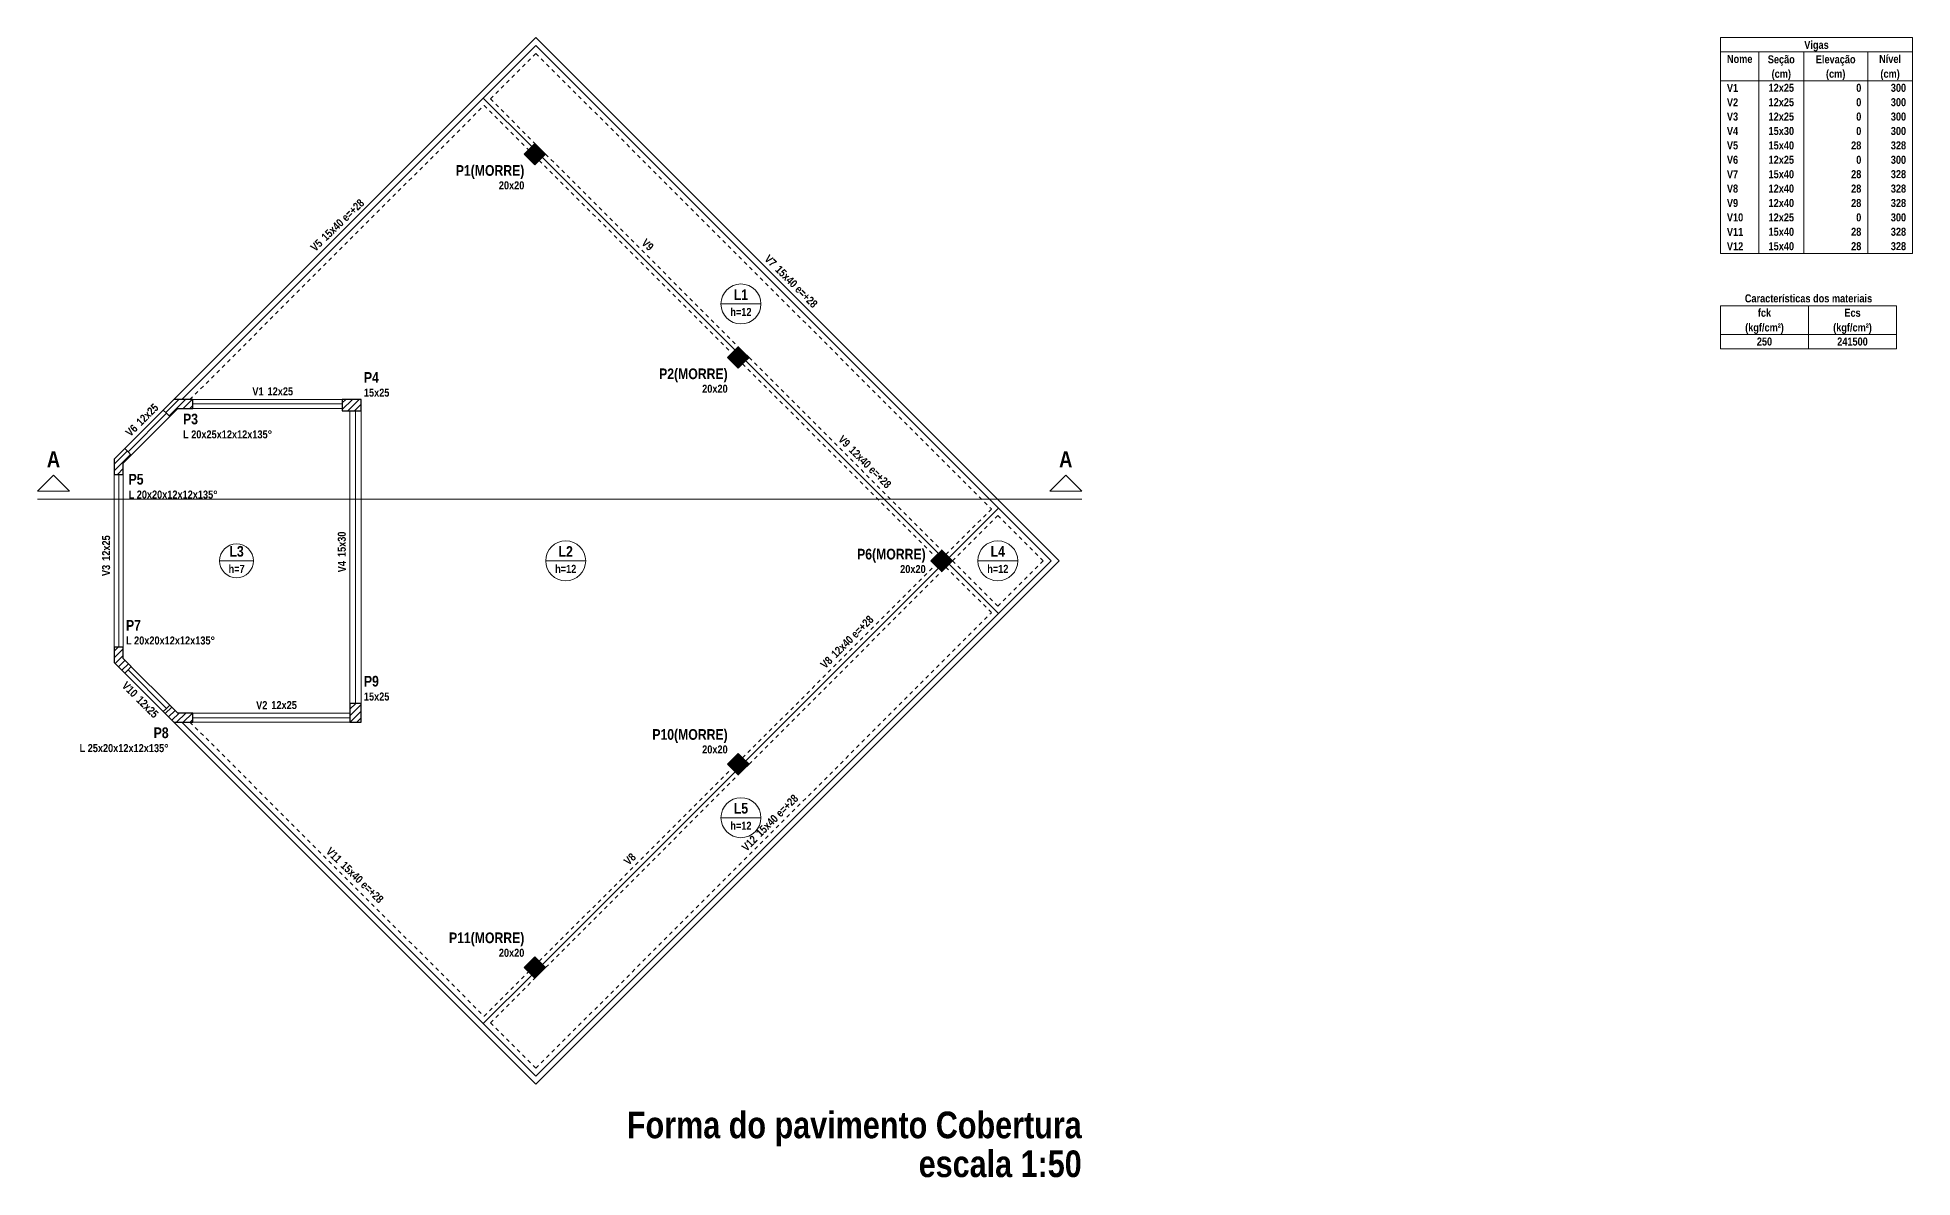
# Model space of a CAD drawing. Header units: millimetres. Extents: x 2249 to 2676, y -663 to -441.
# Drawn here: x 2465.96 to 2515.6, y -509.34 to -479.16 of the extents above; entities that cross this region are included whole.
import ezdxf

# ---------------------------------------------------------------- set-up
doc = ezdxf.new("R2010")
doc.units = ezdxf.units.MM
doc.header["$LTSCALE"] = 0.5
doc.header["$MEASUREMENT"] = 0
doc.linetypes.add('DOT2', pattern=[3.175, 0, -3.175])
for name, color, linetype, lineweight in [('FO-Cortes', 9, 'CONTINUOUS', 5), ('FO-Eixos', 5, 'CONTINUOUS', 5), ('FO-Hachuras dos pilares', 9, 'CONTINUOUS', 5), ('FO-Pilares', 4, 'CONTINUOUS', 30), ('FO-Textos das lajes', 3, 'CONTINUOUS', 20), ('FO-Textos das vigas', 7, 'CONTINUOUS', 5), ('FO-Textos dos pilares', 7, 'CONTINUOUS', 5), ('FO-Títulos', 1, 'CONTINUOUS', 20), ('FO-Vigas', 1, 'CONTINUOUS', 20)]:
    doc.layers.add(name, color=color, linetype=linetype, lineweight=lineweight)
doc.styles.add('ARIAL', font='ARIALNB.TTF')
pattern_1 = [(45, (2479.13054, -504.0687), (-0.08838835, 0.08838835), [])]

msp = doc.modelspace()

# ---------------------------------------------------------------- hatches: boundary and pattern name
at = {"layer": 'FO-Hachuras dos pilares', "linetype": 'Continuous'}
for points in [[(2478.8477, -482.2515), (2478.9891, -482.393), (2479.1305, -482.5344), (2479.272, -482.393), (2479.4134, -482.2515), (2479.272, -482.1101), (2479.1305, -481.9687), (2478.9891, -482.1101)], [(2484.2313, -487.6351), (2484.3727, -487.7765), (2484.5141, -487.918), (2484.6555, -487.7765), (2484.797, -487.6351), (2484.6555, -487.4937), (2484.5141, -487.3523), (2484.3727, -487.4937)], [(2489.8977, -492.7359), (2489.7563, -492.8773), (2489.6149, -493.0187), (2489.7563, -493.1601), (2489.8977, -493.3015), (2490.0391, -493.1601), (2490.1805, -493.0187), (2490.0391, -492.8773)], [(2484.5141, -498.1194), (2484.3727, -498.2609), (2484.2313, -498.4023), (2484.3727, -498.5437), (2484.5141, -498.6851), (2484.6555, -498.5437), (2484.797, -498.4023), (2484.6555, -498.2609)], [(2479.1305, -504.0687), (2479.272, -503.9273), (2479.4134, -503.7859), (2479.272, -503.6444), (2479.1305, -503.503), (2478.9891, -503.6444), (2478.8477, -503.7859), (2478.9891, -503.9273)]]:
    msp.add_hatch(color=256, dxfattribs=at).paths.add_polyline_path(points)
h = msp.add_hatch(dxfattribs=at)
h.set_pattern_fill('ANSI31', color=256, style=0)
h.set_pattern_definition(pattern_1)
h.paths.add_polyline_path([(2469.5729, -488.7457), (2469.4315, -488.8871), (2469.2901, -489.0285), (2469.375, -489.1134), (2469.4598, -489.1983), (2469.5661, -489.092), (2469.6724, -488.9857), (2469.8726, -488.9857), (2470.0729, -488.9857), (2470.0729, -488.8657), (2470.0729, -488.7457), (2469.8229, -488.7457)])
h = msp.add_hatch(dxfattribs=at)
h.set_pattern_fill('ANSI31', color=256, style=0)
h.set_pattern_definition(pattern_1)
h.paths.add_polyline_path([(2474.0305, -488.7457), (2474.0305, -488.8957), (2474.0305, -489.0457), (2474.2805, -489.0457), (2474.5305, -489.0457), (2474.5305, -488.8957), (2474.5305, -488.7457), (2474.2805, -488.7457)])
h = msp.add_hatch(dxfattribs=at)
h.set_pattern_fill('ANSI31', color=256, style=0)
h.set_pattern_definition(pattern_1)
h.paths.add_polyline_path([(2467.9905, -490.3301), (2467.9905, -490.5301), (2467.9905, -490.7301), (2468.1105, -490.7301), (2468.2305, -490.7301), (2468.2305, -490.5798), (2468.2305, -490.4295), (2468.3368, -490.3232), (2468.4431, -490.217), (2468.3582, -490.1321), (2468.2734, -490.0473), (2468.132, -490.1887)])
h = msp.add_hatch(dxfattribs=at)
h.set_pattern_fill('ANSI31', color=256, style=0)
h.set_pattern_definition(pattern_1)
h.paths.add_polyline_path([(2467.9905, -495.7073), (2468.132, -495.8487), (2468.2734, -495.9901), (2468.3582, -495.9053), (2468.4431, -495.8204), (2468.3368, -495.7142), (2468.2305, -495.6079), (2468.2305, -495.4576), (2468.2305, -495.3073), (2468.1105, -495.3073), (2467.9905, -495.3073), (2467.9905, -495.5073)])
h = msp.add_hatch(dxfattribs=at)
h.set_pattern_fill('ANSI31', color=256, style=0)
h.set_pattern_definition(pattern_1)
h.paths.add_polyline_path([(2469.5729, -497.2917), (2469.8229, -497.2917), (2470.0729, -497.2917), (2470.0729, -497.1717), (2470.0729, -497.0517), (2469.8726, -497.0517), (2469.6724, -497.0517), (2469.5661, -496.9454), (2469.4598, -496.8392), (2469.375, -496.924), (2469.2901, -497.0089), (2469.4315, -497.1503)])
h = msp.add_hatch(dxfattribs=at)
h.set_pattern_fill('ANSI31', color=256, style=0)
h.set_pattern_definition(pattern_1)
h.paths.add_polyline_path([(2474.5305, -496.7917), (2474.3805, -496.7917), (2474.2305, -496.7917), (2474.2305, -497.0417), (2474.2305, -497.2917), (2474.3805, -497.2917), (2474.5305, -497.2917), (2474.5305, -497.0417)])

# ---------------------------------------------------------------- linework, layer by layer
at = {"layer": 'FO-Cortes'}
msp.add_line((2465.9602, -491.3856), (2493.6057, -491.3856), dxfattribs=at)
at = {"layer": 'FO-Cortes', "linetype": 'Continuous'}
for points in [[(2465.9602, -491.1738), (2466.8074, -491.1738), (2466.3838, -490.7502), (2465.9602, -491.1738)], [(2493.6057, -491.1738), (2492.7585, -491.1738), (2493.1821, -490.7502), (2493.6057, -491.1738)]]:
    msp.add_lwpolyline(points, close=True, dxfattribs=at)
at = {"layer": 'FO-Eixos'}
for p, q in [((2477.7615, -480.7693), (2479.1553, -479.3755)), ((2479.1553, -479.3755), (2491.4047, -491.6249)), ((2469.7849, -488.7457), (2477.7615, -480.7693)), ((2477.7615, -480.7693), (2479.0457, -482.0535)), ((2479.3285, -482.3363), (2484.4293, -487.4371)), ((2484.7121, -487.7199), (2489.8129, -492.8207)), ((2470.0729, -488.8657), (2474.0305, -488.8657)), ((2468.3581, -490.1319), (2469.3751, -489.1135)), ((2474.3805, -496.7917), (2474.3805, -489.0457)), ((2468.1105, -495.3073), (2468.1105, -490.7301)), ((2490.0957, -492.9339), (2491.4047, -491.6249)), ((2491.4047, -491.6249), (2492.7985, -493.0187)), ((2484.7123, -498.3175), (2489.8129, -493.2167)), ((2490.0957, -493.1035), (2491.4047, -494.4125)), ((2491.4047, -494.4125), (2492.7985, -493.0187)), ((2479.1553, -506.6619), (2491.4047, -494.4125)), ((2468.3581, -495.9055), (2469.3751, -496.9237)), ((2469.7849, -497.2917), (2477.7617, -505.2683)), ((2470.0729, -497.1717), (2474.2305, -497.1717)), ((2479.3287, -503.7013), (2484.4293, -498.6005)), ((2477.7617, -505.2683), (2479.0459, -503.9841)), ((2477.7617, -505.2683), (2479.1553, -506.6619))]:
    msp.add_line(p, q, dxfattribs=at)
at = {"layer": 'FO-Pilares'}
for points in [[(2478.8477, -482.2515), (2478.9891, -482.393), (2479.1305, -482.5344), (2479.272, -482.393), (2479.4134, -482.2515), (2479.272, -482.1101), (2479.1305, -481.9687), (2478.9891, -482.1101), (2478.8477, -482.2515)], [(2484.2313, -487.6351), (2484.3727, -487.7765), (2484.5141, -487.918), (2484.6555, -487.7765), (2484.797, -487.6351), (2484.6555, -487.4937), (2484.5141, -487.3523), (2484.3727, -487.4937), (2484.2313, -487.6351)], [(2469.5729, -488.7457), (2469.4315, -488.8871), (2469.2901, -489.0285), (2469.375, -489.1134), (2469.4598, -489.1983), (2469.5661, -489.092), (2469.6724, -488.9857), (2469.8726, -488.9857), (2470.0729, -488.9857), (2470.0729, -488.8657), (2470.0729, -488.7457), (2469.8229, -488.7457), (2469.5729, -488.7457)], [(2474.0305, -488.7457), (2474.0305, -488.8957), (2474.0305, -489.0457), (2474.2805, -489.0457), (2474.5305, -489.0457), (2474.5305, -488.8957), (2474.5305, -488.7457), (2474.2805, -488.7457), (2474.0305, -488.7457)], [(2467.9905, -490.3301), (2467.9905, -490.5301), (2467.9905, -490.7301), (2468.1105, -490.7301), (2468.2305, -490.7301), (2468.2305, -490.5798), (2468.2305, -490.4295), (2468.3368, -490.3232), (2468.4431, -490.217), (2468.3582, -490.1321), (2468.2734, -490.0473), (2468.132, -490.1887), (2467.9905, -490.3301)], [(2489.8977, -492.7359), (2489.7563, -492.8773), (2489.6149, -493.0187), (2489.7563, -493.1601), (2489.8977, -493.3015), (2490.0391, -493.1601), (2490.1805, -493.0187), (2490.0391, -492.8773), (2489.8977, -492.7359)], [(2467.9905, -495.7073), (2468.132, -495.8487), (2468.2734, -495.9901), (2468.3582, -495.9053), (2468.4431, -495.8204), (2468.3368, -495.7142), (2468.2305, -495.6079), (2468.2305, -495.4576), (2468.2305, -495.3073), (2468.1105, -495.3073), (2467.9905, -495.3073), (2467.9905, -495.5073), (2467.9905, -495.7073)], [(2469.5729, -497.2917), (2469.8229, -497.2917), (2470.0729, -497.2917), (2470.0729, -497.1717), (2470.0729, -497.0517), (2469.8726, -497.0517), (2469.6724, -497.0517), (2469.5661, -496.9454), (2469.4598, -496.8392), (2469.375, -496.924), (2469.2901, -497.0089), (2469.4315, -497.1503), (2469.5729, -497.2917)], [(2474.5305, -496.7917), (2474.3805, -496.7917), (2474.2305, -496.7917), (2474.2305, -497.0417), (2474.2305, -497.2917), (2474.3805, -497.2917), (2474.5305, -497.2917), (2474.5305, -497.0417), (2474.5305, -496.7917)], [(2484.5141, -498.1194), (2484.3727, -498.2609), (2484.2313, -498.4023), (2484.3727, -498.5437), (2484.5141, -498.6851), (2484.6555, -498.5437), (2484.797, -498.4023), (2484.6555, -498.2609), (2484.5141, -498.1194)], [(2479.1305, -504.0687), (2479.272, -503.9273), (2479.4134, -503.7859), (2479.272, -503.6444), (2479.1305, -503.503), (2478.9891, -503.6444), (2478.8477, -503.7859), (2478.9891, -503.9273), (2479.1305, -504.0687)]]:
    msp.add_lwpolyline(points, close=True, dxfattribs=at)
at = {"layer": 'FO-Textos das lajes'}
for p, q in [((2484.0536, -486.2183), (2485.1126, -486.2183)), ((2470.7812, -493.0187), (2471.6798, -493.0187)), ((2479.4147, -493.0188), (2480.4737, -493.0188)), ((2490.854, -493.0187), (2491.913, -493.0187)), ((2484.0537, -499.8191), (2485.1127, -499.8191))]:
    msp.add_line(p, q, dxfattribs=at)
for centre, radius in [((2484.5831, -486.2183), 0.5295), ((2471.2305, -493.0187), 0.4493), ((2479.9442, -493.0188), 0.5295), ((2491.3835, -493.0187), 0.5295), ((2484.5832, -499.8191), 0.5295)]:
    msp.add_circle(centre, radius, dxfattribs=at)
at = {"layer": 'FO-Textos das vigas'}
for p, q in [((2510.5165, -479.1634), (2515.5997, -479.1634)), ((2510.5165, -479.1634), (2510.5165, -484.882)), ((2515.5997, -479.1634), (2515.5997, -484.882)), ((2510.5165, -479.5446), (2515.5997, -479.5446)), ((2511.5332, -479.5446), (2511.5332, -484.882)), ((2512.7192, -479.5446), (2512.7192, -484.882)), ((2514.4136, -479.5446), (2514.4136, -484.882)), ((2510.5165, -480.3071), (2515.5997, -480.3071)), ((2510.5165, -484.882), (2515.5997, -484.882)), ((2510.5165, -486.2632), (2515.1761, -486.2632)), ((2510.5165, -486.2632), (2510.5165, -487.4069)), ((2512.8463, -486.2632), (2512.8463, -487.4069)), ((2515.1761, -486.2632), (2515.1761, -487.4069)), ((2510.5165, -487.0257), (2515.1761, -487.0257)), ((2510.5165, -487.4069), (2515.1761, -487.4069))]:
    msp.add_line(p, q, dxfattribs=at)
at = {"layer": 'FO-Vigas'}
for p, q in [((2477.6555, -480.6632), (2479.1553, -479.1634)), ((2479.1553, -479.1634), (2491.5108, -491.5188)), ((2469.5728, -488.7457), (2477.6555, -480.6632)), ((2470.0729, -488.7457), (2474.0305, -488.7457)), ((2468.2732, -490.0471), (2469.2902, -489.0287)), ((2468.4429, -490.2168), (2469.46, -489.1984)), ((2470.0729, -488.9857), (2474.0305, -488.9857)), ((2474.2305, -496.7917), (2474.2305, -489.0457)), ((2474.5305, -496.7917), (2474.5305, -489.0457)), ((2467.9905, -495.3073), (2467.9905, -490.7301)), ((2468.2305, -495.3073), (2468.2305, -490.7301)), ((2491.5108, -491.5188), (2493.0107, -493.0187)), ((2491.5108, -494.5186), (2493.0107, -493.0187)), ((2479.1553, -506.874), (2491.5108, -494.5186)), ((2468.4429, -495.8206), (2469.4601, -496.8389)), ((2468.2732, -495.9903), (2469.2903, -497.0086)), ((2469.5728, -497.2917), (2477.6557, -505.3744)), ((2470.0729, -497.0517), (2474.2305, -497.0517)), ((2470.0729, -497.2917), (2474.2305, -497.2917)), ((2477.6557, -505.3744), (2479.1553, -506.874))]:
    msp.add_line(p, q, dxfattribs=at)
at = {"layer": 'FO-Vigas', "linetype": 'DOT2', "ltscale": 0.05}
for p, q in [((2477.9525, -480.7905), (2479.1553, -479.5876)), ((2479.1553, -479.5876), (2491.2138, -491.6461)), ((2469.9971, -488.7457), (2477.7828, -480.9602)), ((2477.7828, -480.9602), (2478.9609, -482.1384)), ((2477.9525, -480.7905), (2479.1306, -481.9687)), ((2479.2437, -482.4212), (2484.3445, -487.5219)), ((2479.4134, -482.2515), (2484.5142, -487.3522)), ((2484.6273, -487.8048), (2489.728, -492.9055)), ((2484.797, -487.6351), (2489.8978, -492.7358)), ((2490.0109, -492.8491), (2491.2138, -491.6461)), ((2490.1806, -493.0188), (2491.3835, -491.8158)), ((2491.3835, -491.8158), (2492.5864, -493.0187)), ((2484.6274, -498.2327), (2489.728, -493.1319)), ((2484.7971, -498.4024), (2489.8978, -493.3016)), ((2490.0109, -493.1884), (2491.2138, -494.3913)), ((2490.1806, -493.0187), (2491.3835, -494.2216)), ((2491.3835, -494.2216), (2492.5864, -493.0187)), ((2479.1553, -506.4498), (2491.2138, -494.3913)), ((2469.9971, -497.2917), (2477.783, -505.0774)), ((2479.2439, -503.6164), (2484.3446, -498.5156)), ((2479.4136, -503.7861), (2484.5143, -498.6853)), ((2477.783, -505.0774), (2478.9611, -503.8993)), ((2477.9527, -505.2471), (2479.1308, -504.069)), ((2477.9527, -505.2471), (2479.1553, -506.4498))]:
    msp.add_line(p, q, dxfattribs=at)

# ---------------------------------------------------------------- texts
at = {"layer": 'FO-Cortes', "char_height": 0.4236, "width": 0.50832, "attachment_point": 8, "line_spacing_factor": 0.798, "style": 'ARIAL'}
for insert in [(2466.3835, -490.5389), (2493.1825, -490.5389)]:
    msp.add_mtext('A', dxfattribs=dict(at, insert=insert))
at = {"layer": 'FO-Textos das lajes', "attachment_point": 8, "line_spacing_factor": 0.798, "style": 'ARIAL'}
for s, insert, char_height, width in [('L1', (2484.5835, -486.1125), 0.2824, 0.67776), ('h=12', (2484.5835, -486.5358), 0.2118, 1.01664), ('L3', (2471.2305, -492.9125), 0.2824, 0.67776), ('L2', (2479.9445, -492.9125), 0.2824, 0.67776), ('L4', (2491.3835, -492.9125), 0.2824, 0.67776), ('h=7', (2471.2305, -493.3368), 0.2118, 0.76248), ('h=12', (2479.9445, -493.3368), 0.2118, 1.01664), ('h=12', (2491.3835, -493.3368), 0.2118, 1.01664), ('L5', (2484.5835, -499.7135), 0.2824, 0.67776), ('h=12', (2484.5835, -500.1368), 0.2118, 1.01664)]:
    msp.add_mtext(s, dxfattribs=dict(at, insert=insert, char_height=char_height, width=width))
at = {"layer": 'FO-Textos das vigas', "char_height": 0.2118, "line_spacing_factor": 0.798, "style": 'ARIAL'}
for s, insert, width, attachment_point in [('Vigas', (2513.0583, -479.5297), 1.2708, 8), ('Nome', (2511.0253, -479.8408), 1.01664, 8), ('Seção', (2512.1263, -479.9107), 1.2708, 8), ('(cm)', (2512.1263, -480.2927), 1.01664, 8), ('Elevação', (2513.5663, -479.9107), 2.03328, 8), ('(cm)', (2513.5663, -480.2927), 1.01664, 8), ('Nível', (2515.0063, -479.8408), 1.2708, 8), ('(cm)', (2515.0063, -480.2927), 1.01664, 8), ('V1', (2510.6863, -480.6038), 0.50832, 7), ('12x25', (2512.1263, -480.6038), 1.2708, 8), ('0', (2514.2443, -480.6038), 0.25416, 9), ('300', (2515.4303, -480.6038), 0.76248, 9), ('V2', (2510.6863, -480.9848), 0.50832, 7), ('12x25', (2512.1263, -480.9848), 1.2708, 8), ('0', (2514.2443, -480.9848), 0.25416, 9), ('300', (2515.4303, -480.9848), 0.76248, 9), ('V3', (2510.6863, -481.3658), 0.50832, 7), ('12x25', (2512.1263, -481.3658), 1.2708, 8), ('0', (2514.2443, -481.3658), 0.25416, 9), ('300', (2515.4303, -481.3658), 0.76248, 9), ('V4', (2510.6863, -481.7478), 0.50832, 7), ('V5', (2510.6863, -482.1288), 0.50832, 7), ('15x30', (2512.1263, -481.7478), 1.2708, 8), ('15x40', (2512.1263, -482.1288), 1.2708, 8), ('28', (2514.2443, -482.1288), 0.50832, 9), ('0', (2514.2443, -481.7478), 0.25416, 9), ('300', (2515.4303, -481.7478), 0.76248, 9), ('328', (2515.4303, -482.1288), 0.76248, 9), ('V6', (2510.6863, -482.5098), 0.50832, 7), ('12x25', (2512.1263, -482.5098), 1.2708, 8), ('0', (2514.2443, -482.5098), 0.25416, 9), ('300', (2515.4303, -482.5098), 0.76248, 9), ('V7', (2510.6863, -482.8908), 0.50832, 7), ('15x40', (2512.1263, -482.8908), 1.2708, 8), ('28', (2514.2443, -482.8908), 0.50832, 9), ('328', (2515.4303, -482.8908), 0.76248, 9), ('V8', (2510.6863, -483.2718), 0.50832, 7), ('V9', (2510.6863, -483.6538), 0.50832, 7), ('12x40', (2512.1263, -483.2718), 1.2708, 8), ('12x40', (2512.1263, -483.6538), 1.2708, 8), ('28', (2514.2443, -483.2718), 0.50832, 9), ('28', (2514.2443, -483.6538), 0.50832, 9), ('328', (2515.4303, -483.2718), 0.76248, 9), ('328', (2515.4303, -483.6538), 0.76248, 9), ('V10', (2510.6863, -484.0348), 0.76248, 7), ('12x25', (2512.1263, -484.0348), 1.2708, 8), ('0', (2514.2443, -484.0348), 0.25416, 9), ('300', (2515.4303, -484.0348), 0.76248, 9), ('V11', (2510.6863, -484.4158), 0.76248, 7), ('15x40', (2512.1263, -484.4158), 1.2708, 8), ('28', (2514.2443, -484.4158), 0.50832, 9), ('328', (2515.4303, -484.4158), 0.76248, 9), ('V12', (2510.6863, -484.7968), 0.76248, 7), ('15x40', (2512.1263, -484.7968), 1.2708, 8), ('28', (2514.2443, -484.7968), 0.50832, 9), ('328', (2515.4303, -484.7968), 0.76248, 9), ('Características dos materiais', (2512.8463, -486.1788), 7.37064, 8), ('fck', (2511.6813, -486.5598), 0.76248, 8), ('Ecs', (2514.0113, -486.5598), 0.76248, 8), ('(kgf/cm²)', (2511.6813, -487.0107), 2.28744, 8), ('(kgf/cm²)', (2514.0113, -487.0107), 2.28744, 8), ('250', (2511.6813, -487.3218), 0.76248, 8), ('241500', (2514.0113, -487.3218), 1.52496, 8), ('V1', (2471.9455, -488.6398), 0.50832, 9), ('12x25', (2472.0515, -488.6398), 1.2708, 7), ('V2', (2472.0455, -496.9458), 0.50832, 9), ('12x25', (2472.1515, -496.9458), 1.2708, 7)]:
    msp.add_mtext(s, dxfattribs=dict(at, insert=insert, width=width, attachment_point=attachment_point))
for s, insert, width, attachment_point, rotation in [('15x40 e=+28', (2473.603, -484.5664), 2.79576, 7, 43.99743), ('V9', (2482.0391, -484.7274), 0.50832, 8, 316.00257), ('V5', (2473.528, -484.6404), 0.50832, 9, 43.99743), ('V7', (2485.397, -485.2553), 0.50832, 9, 314.99989), ('15x40 e=+28', (2485.472, -485.3303), 2.79576, 7, 314.99989), ('12x25', (2468.7071, -489.4633), 1.2708, 7, 45.00011), ('V6', (2468.6321, -489.5383), 0.50832, 9, 45.00011), ('V9', (2487.347, -490.0353), 0.50832, 9, 314.99989), ('12x40 e=+28', (2487.422, -490.1103), 2.79576, 7, 314.99989), ('12x25', (2467.8846, -493.0187), 1.2708, 7, 90.00021), ('15x30', (2474.1246, -492.9187), 1.2708, 7, 90.00021), ('V3', (2467.8846, -493.1247), 0.50832, 9, 90.00021), ('V4', (2474.1246, -493.0247), 0.50832, 9, 90.00021), ('12x40 e=+28', (2487.1031, -495.6073), 2.79576, 7, 45.00011), ('V8', (2487.0281, -495.6823), 0.50832, 9, 45.00011), ('V10', (2468.482, -496.6493), 0.76248, 9, 314.99989), ('12x25', (2468.557, -496.7243), 1.2708, 7, 314.99989), ('15x40 e=+28', (2485.1101, -500.3453), 2.79576, 7, 45.00011), ('V12', (2485.0351, -500.4203), 0.76248, 9, 45.00011), ('V11', (2473.8901, -501.0344), 0.76248, 9, 316.00257), ('V8', (2481.7191, -500.9913), 0.50832, 8, 45.00011), ('15x40 e=+28', (2473.9651, -501.1094), 2.79576, 7, 316.00257)]:
    msp.add_mtext(s, dxfattribs=dict(at, insert=insert, width=width, attachment_point=attachment_point, rotation=rotation))
at = {"layer": 'FO-Textos dos pilares', "line_spacing_factor": 0.798, "style": 'ARIAL'}
for s, insert, char_height, width, attachment_point in [('P1(MORRE)', (2478.8485, -482.9097), 0.2824, 3.04992, 9), ('20x20', (2478.8485, -483.1868), 0.2118, 1.2708, 9), ('P2(MORRE)', (2484.2315, -488.2937), 0.2824, 3.04992, 9), ('P4', (2474.6015, -488.3045), 0.2824, 0.67776, 7), ('20x20', (2484.2315, -488.5708), 0.2118, 1.2708, 9), ('15x25', (2474.6015, -488.6748), 0.2118, 1.2708, 7), ('P3', (2469.8135, -489.4095), 0.2824, 0.67776, 7), ('L 20x25x12x12x135°', (2469.8135, -489.7798), 0.2118, 4.57488, 7), ('P5', (2468.3715, -491.0035), 0.2824, 0.67776, 7), ('L 20x20x12x12x135°', (2468.3715, -491.3738), 0.2118, 4.57488, 7), ('P6(MORRE)', (2489.4735, -493.0677), 0.2824, 3.04992, 9), ('20x20', (2489.4735, -493.3448), 0.2118, 1.2708, 9), ('P7', (2468.3015, -494.8665), 0.2824, 0.67776, 7), ('L 20x20x12x12x135°', (2468.3015, -495.2368), 0.2118, 4.57488, 7), ('P9', (2474.6015, -496.3505), 0.2824, 0.67776, 7), ('15x25', (2474.6015, -496.7208), 0.2118, 1.2708, 7), ('L 25x20x12x12x135°', (2469.4315, -498.0858), 0.2118, 4.57488, 9), ('P8', (2469.4315, -497.7155), 0.2824, 0.67776, 9), ('P10(MORRE)', (2484.2315, -497.8417), 0.2824, 3.3888, 9), ('20x20', (2484.2315, -498.1198), 0.2118, 1.2708, 9), ('P11(MORRE)', (2478.8485, -503.2257), 0.2824, 3.3888, 9), ('20x20', (2478.8485, -503.5038), 0.2118, 1.2708, 9)]:
    msp.add_mtext(s, dxfattribs=dict(at, insert=insert, char_height=char_height, width=width, attachment_point=attachment_point))
at = {"layer": 'FO-Títulos', "char_height": 0.706, "attachment_point": 9, "line_spacing_factor": 0.798, "style": 'ARIAL'}
for s, insert, width in [('Forma do pavimento Cobertura', (2493.6055, -508.5187), 23.7216), ('escala 1:50', (2493.6055, -509.3447), 9.3192)]:
    msp.add_mtext(s, dxfattribs=dict(at, insert=insert, width=width))

doc.saveas('drawing.dxf')
